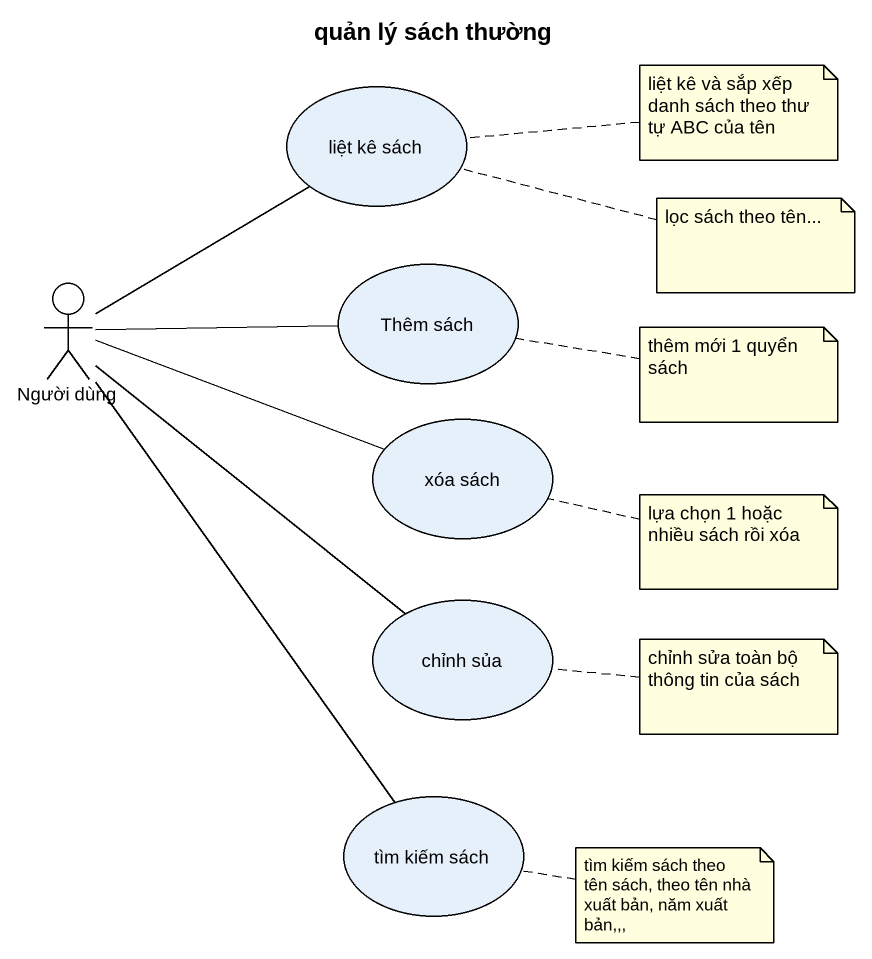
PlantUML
@startuml
title quản lý sách thường
usecase "liệt kê sách" as liệt_kê_sách
actor "Người dùng" as Người_dùng
usecase "Thêm sách" as Thêm_sách
usecase "xóa sách" as xóa_sách
usecase "chỉnh sủa" as chỉnh_sủa
usecase "tìm kiếm sách" as tìm_kiếm_sách
Người_dùng -up- liệt_kê_sách
Người_dùng -right- Thêm_sách
Người_dùng -right- xóa_sách
Người_dùng -- chỉnh_sủa
Người_dùng -- tìm_kiếm_sách
note right of liệt_kê_sách : liệt kê và sắp xếp danh sách theo thư tự ABC của tên
note right of liệt_kê_sách : lọc sách theo tên...
note right of Thêm_sách : thêm mới 1 quyển sách
note right of xóa_sách : lựa chọn 1 hoặc nhiều sách rồi xóa
note right of chỉnh_sủa : chỉnh sửa toàn bộ thông tin của sách
note right of tìm_kiếm_sách : tìm kiếm sách theo tên sách, theo tên nhà xuất bản, năm xuất bản,,,
@enduml
